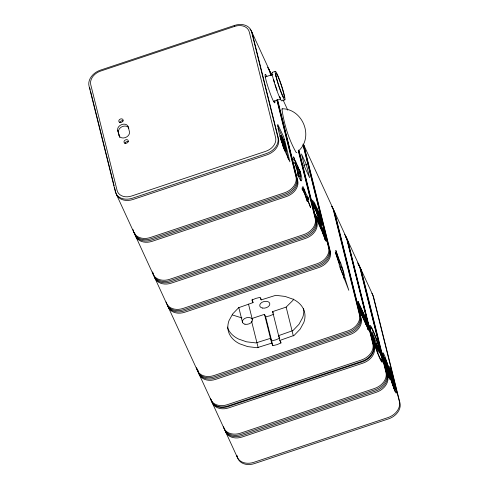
<?xml version="1.0" encoding="UTF-8"?>
<svg xmlns="http://www.w3.org/2000/svg" width="489" height="489" viewBox="0 0 489 489"><rect width="100%" height="100%" fill="white"/><g stroke="black" fill="none" stroke-linecap="round" stroke-linejoin="round"><path stroke-width="0.73" d="M300.833 180.759L300.02 174.707M281.658 142.281L280.142 136.064L281.352 135.367L284.849 143.748L286.468 150.777L285.069 150.899L282.33 144.328L283.345 143.986L285.35 149.163L286.468 150.777M283.345 143.986L281.364 137.165L281.352 135.367M285.503 150.795L285.307 151.156M324.39 238.846C327.379 238.84 321.695 226.242 321.634 228.247L316.505 217.153L315.405 217.452M340.13 268.039L340.521 266.908L341.536 266.572A7.934 0.733 71.6 0 1 343.81 275.399A7.934 0.733 71.6 0 1 340.754 268.828L341.536 266.572M293.651 299.091L292.984 300.307L286.151 307.104L272.624 311.615L279.806 340.442L280.961 342.954L277.055 344.647L272.838 345.668L271.676 343.15L264.5 314.323L251.688 318.596M299.58 149.946C313.547 135.551 302.288 109.029 282.33 108.747M279.806 340.442L294.17 335.368L300.16 329.134L303.852 322.379A39.261 25.183 -14 0 0 293.223 299.262L285.124 296.438L275.753 295.325L261.163 299.904L260.001 297.385L255.784 298.412L251.878 300.099L253.033 302.618L238.669 307.691L232.678 313.926L228.986 320.674A39.261 25.183 -14 0 0 239.616 343.791L247.715 346.615L257.086 347.728L271.676 343.15M318.51 216.425C321.352 215.117 317.129 210.282 316.542 208.021L315.411 208.43M316.542 208.021L317.404 211.474L319.525 216.089M273.785 314.134L269.873 315.821L265.655 316.841L264.5 314.323M279.769 338.15L275.857 339.843L271.639 340.864L270.478 338.345L255.888 342.923L246.517 341.811L238.424 338.987A39.261 25.183 -14 0 1 227.354 327.031M303.706 165.539L306.291 164.457L301.481 154.011L304.775 167.22L309.58 177.672L306.291 164.457M272.22 72.36L275.27 71.339M265.166 76.962L272.941 74.365M273.363 101.437L280.429 99.078M284.91 99.835L281.86 100.856A15.061 1.394 71.6 0 1 275.325 85.856A15.061 1.394 71.6 0 1 272.666 72.549M280.142 136.064L281.157 135.728M280.197 136.651L281.212 136.315M280.35 137.507L281.364 137.165M280.613 138.625L281.627 138.289M280.955 139.921L281.97 139.585M283.773 140.924L283.492 139.903L284.506 139.561L283.351 136.186L277.746 124.347L278.742 129.035L278.113 128.142L278.107 128.711L279.965 136.266L283.724 148.344L289.928 161.835L284.506 139.561M281.352 141.303L282.367 140.966M281.811 142.77L282.825 142.433M282.862 145.844L283.883 145.508M283.375 147.22L284.39 146.877M283.864 148.436L284.885 148.1M284.335 149.506L285.35 149.163M284.745 150.349L285.759 150.007M285.069 150.899L286.083 150.557M293.473 159.182L294.488 158.846L294.971 161.015L293.541 156.847L294.488 158.846M293.687 159.72L294.702 159.377M293.938 160.771L294.953 160.429M294.415 163.381L295.723 163.216L295.429 160.954C298.669 166.731 297.067 171.731 294.836 162.036L295.429 163.045M295.167 162.88L295.588 163.839L296.603 163.503M296.273 167.525L295.711 164.255L296.725 163.919M297.483 167.965L298.498 167.629L299.482 174.2L297.929 172.55L296.475 168.729L296.132 167.256L297.978 169.805L297.33 165.08L298.498 167.629M298.62 168.027L297.599 168.369L298.565 173.846M299.372 172.073L300.393 171.737C300.637 174.408 302.954 178.84 301.291 180.893C299.696 180.734 295.283 167.36 298.516 174.561A19.896 1.84 71.6 0 0 300.234 176.401A19.896 1.84 71.6 0 0 299.855 172.116L299.219 169.188L300.393 171.737M300.515 172.152L299.5 172.489L299.769 173.626M301.774 188.998L302.795 188.656C305.845 198.057 300.417 183.968 302.795 188.656M302.795 190.007L303.895 189.775L308.168 197.648L308.81 199.769L306.847 196.963L310.625 207.587L305.368 194.86L307.337 201.529L303.663 191.034L302.868 186.309L304.904 191.156L303.547 188.375L303.81 189.665M303.895 189.775L302.874 190.117L303.088 190.429L304.109 190.093M304.402 190.588L303.388 190.924L303.718 191.578L304.739 191.236M305.008 191.853L303.993 192.195L304.427 193.265L307.147 197.99L308.168 197.648M304.219 192.733L305.234 192.397M304.372 193.118L305.387 192.782M304.427 193.265L305.442 192.929M312.929 203.577L313.944 203.235L321.359 222.483L320.344 222.819L311.915 200.068L313.345 201.162L314.586 202.966L317.679 209.61L321.444 220.46L322.245 223.662L322.208 225.441L320.747 223.265L318.18 217.397M313.944 203.235L314.311 204.695L313.296 205.038L315.191 209.824M315.417 217.697L316.42 217.116M317.361 217.342L318.376 217L318.852 217.507L317.874 214.121L315.753 209.512L316.615 212.972L318.376 217M320.833 228.039L321.848 227.703M321.768 230.331L322.783 229.995L324.977 237.269L318.889 222.88L322.324 230.295L322.22 229.152L322.783 229.995M322.282 231.56L323.296 231.218M323.859 232.77L322.844 233.112L322.465 232.073M324.378 234.384L323.363 234.726L323.015 233.65M323.755 236.132L324.769 235.79M324.427 238.632L325.442 238.29M324.286 238.87L325.405 238.51M344.03 278.858L345.045 278.522L343.559 271.817L340.356 261.921L340.161 262.495L335.845 250.441L339.922 263.18L339.617 264.072L335.295 252.018L339.378 264.757L339.177 265.331L348.798 290.289L345.045 278.522M359.519 308.272L364.543 319.195L365.558 318.859L367.545 326.829L361.261 313.168L359.281 305.203L365.558 318.859M367.288 329.378L368.303 329.036L365.705 318.602L358.523 302.991L361.12 313.425L368.303 329.036M373.388 340.485L374.409 340.142L372.098 331.86L382.16 358.272L376.102 343.688L375.087 344.024L376.114 347.624M394.146 387.991L394.36 388.266A6.357 0.587 71.6 0 0 394.079 385.717L389.293 366.499L391.041 370.301L396.224 391.279A10.22 0.947 71.6 0 1 394.177 389.287L390.876 379.653L387.105 364.672A6.608 0.611 71.6 0 0 384.825 358.003L383.718 358.327A6.345 0.587 71.6 0 0 383.688 358.712M384.054 358.596L385.075 358.26L386.622 361.75A6.345 0.587 71.6 0 1 388.504 367.71L393.822 387.416L392.71 384.8A6.357 0.587 71.6 0 1 390.778 378.792L387.453 365.43L385.075 358.26M381.12 359.782L382.135 359.446L382.508 360.925A19.364 1.791 71.6 0 1 373.419 341.157L373.229 340.295L373.73 341.469A17.213 1.589 71.6 0 0 381.805 359.024L381.781 358.681L382.135 359.446M382.227 359.708L381.206 360.045L381.493 361.267M381.292 360.307L382.306 359.971M381.359 360.552L382.374 360.21M381.414 360.76L382.429 360.417M385.852 368.461L386.866 368.125L385.1 362.96L386.866 368.125M386.347 371.75L387.367 371.408M390.338 373.162L391.353 372.826M392.728 382.771L393.743 382.435M394.275 388.333L395.289 387.997L393.523 382.832L395.289 387.997M395.21 391.616L394.812 389.855L395.827 389.513M296.811 152.55L296.23 152.605C288.626 139.31 283.987 123.888 281.896 108.888L282.569 109.126M241.976 317.96L232.44 314.971M384.825 358.003L384.733 357.991A6.345 0.587 71.6 0 0 385.063 360.234L389.849 379.452L388.101 375.656L383.315 356.438A10.22 0.947 71.6 0 1 384.971 356.664L388.266 366.298L392.178 381.83A6.962 0.642 71.6 0 0 393.627 386.548L394.195 388.132M325.301 238.534L316.432 217.354M312.33 201.505L313.565 203.302M320.032 225.392L321.389 228.07M280.105 97.58L280.411 98.063M314.28 204.579L315.802 207.862M279.647 96.633L280.056 97.482M251.694 31.724L269.176 69.725M270.924 73.527L271.56 74.909M282.997 99.78L287.764 110.147M332.667 207.77L303.541 144.438A15.061 11.467 -24.7 0 1 304.024 145.856L330.344 251.554A15.061 11.467 -24.7 0 1 318.914 267.501L184.793 312.214A15.061 11.467 -24.7 0 1 167.776 305.747M334.415 211.572L346.071 236.908M347.526 240.075L359.177 265.411M360.925 269.207L372.581 294.543M277.373 125.612L283.492 139.903M361.414 311.78L363.944 317.282M272.624 311.615L273.204 312.874M279.476 337.52L278.608 335.637L292.972 330.564L298.962 324.329L302.654 317.575A39.261 25.183 -14 0 0 303.596 308.565M117.678 130.429L119.75 137.134L117.678 130.429A5.593 4.26 -24.7 0 1 121.926 124.499A5.593 4.26 -24.7 0 1 128.246 126.902L128.827 128.173M116.419 194.457L133.9 232.458M135.649 236.26L153.124 274.262M154.872 278.058L166.529 303.394M168.265 307.171L197.397 370.509M199.145 374.305L210.796 399.641M212.25 402.808L223.907 428.144M225.655 431.94L237.306 457.276M374.409 340.142L370.534 330.521L372.276 337.3L378.48 352.166L376.102 343.688M371.451 335.582L373.113 339.782M314.311 204.695L321.359 222.483M384.342 358.009L383.957 357.001A10.22 0.947 71.6 0 0 382.52 353.889M373.223 337.599L375.656 343.914M282.465 140.997L283.767 144.793M276.212 87.867L276.554 88.845M276.725 89.334L277.067 90.318M339.568 262.935L340.711 266.303M319.103 216.578L319.818 218.76M275.173 84.689L275.49 85.679M276.041 87.384L275.649 86.174M295.588 163.839L295.711 164.255M274.115 81.162L274.531 82.574M274.091 81.076L273.748 79.75M394.446 388.376L394.812 389.855M364.543 319.195L365.809 324.268M303.443 144.591L329.763 250.282A15.061 11.467 -24.7 0 1 318.333 266.236L184.212 310.949A15.061 11.467 -24.7 0 1 167.195 304.482M303.052 144.09L329.195 249.042A15.061 11.467 -24.7 0 1 317.758 264.995L183.638 309.708A15.061 11.467 -24.7 0 1 166.621 303.241M303.021 145.037L328.608 247.776A15.061 11.467 -24.7 0 1 317.178 263.724L183.057 308.437A15.061 11.467 -24.7 0 1 166.04 301.97M298.92 150.007L316.958 222.44A15.061 11.467 -24.7 0 1 305.521 238.394L171.407 283.107A15.061 11.467 -24.7 0 1 154.39 276.64M298.706 150.221L316.377 221.175A15.061 11.467 -24.7 0 1 304.94 237.128L170.82 281.841A15.061 11.467 -24.7 0 1 153.803 275.374M298.492 150.429L315.79 219.909A15.061 11.467 -24.7 0 1 304.36 235.857L170.239 280.57A15.061 11.467 -24.7 0 1 153.711 275.527M298.272 150.643L315.209 218.638A15.061 11.467 -24.7 0 1 303.779 234.592L169.659 279.305A15.061 11.467 -24.7 0 1 152.641 272.838M277.483 99.34L297.728 180.637A15.061 11.467 -24.7 0 1 286.297 196.59L152.177 241.303A15.061 11.467 -24.7 0 1 135.16 234.836L134.616 232.654M271.193 75.159L270.827 73.68A15.061 11.467 -24.7 0 0 268.675 69.75M277.452 100.288L297.147 179.371A15.061 11.467 -24.7 0 1 285.717 195.325L151.596 240.038A15.061 11.467 -24.7 0 1 134.579 233.571M270.979 75.373L270.246 72.415A15.061 11.467 -24.7 0 0 268.094 68.484M277.055 99.762L296.566 178.106A15.061 11.467 -24.7 0 1 285.13 194.06L151.015 238.773A15.061 11.467 -24.7 0 1 133.998 232.306M270.765 75.581L269.659 71.15A15.061 11.467 -24.7 0 0 267.507 67.219M276.841 99.97L295.979 176.841A15.061 11.467 -24.7 0 1 284.549 192.788L150.429 237.501A15.061 11.467 -24.7 0 1 133.411 231.034L133.045 229.555M283.92 141.437L285.014 145.838M285.747 148.778L288.486 159.787M286.151 307.104L293.327 335.931M280.619 341.585L280.961 342.954M265.655 316.841L272.838 345.668M260.649 297.844L261.163 299.904M252.177 299.182L253.033 302.618M248.51 304.115L252.287 319.299M251.517 321.016L258.155 347.661M238.754 307.367L242.538 322.551M237.031 455.644L237.403 457.123A15.061 11.467 -24.7 0 0 254.421 463.59L388.535 418.877A15.061 11.467 -24.7 0 0 399.971 402.924L373.645 297.233A15.061 11.467 -24.7 0 0 372.441 294.494M211.395 399.91L211.768 401.383A15.061 11.467 -24.7 0 0 228.785 407.85L362.899 363.138A15.061 11.467 -24.7 0 0 374.336 347.19L348.009 241.499A15.061 11.467 -24.7 0 0 345.864 237.568M198.106 370.668L198.656 372.887A15.061 11.467 -24.7 0 0 215.673 379.354L349.794 334.641A15.061 11.467 -24.7 0 0 361.224 318.687L334.904 212.996A15.061 11.467 -24.7 0 0 333.694 210.258M197.709 370.142L198.076 371.616A15.061 11.467 -24.7 0 0 215.093 378.083L349.207 333.37A15.061 11.467 -24.7 0 0 360.644 317.422L334.323 211.731A15.061 11.467 -24.7 0 0 333.113 208.986M197.122 368.871L197.489 370.35A15.061 11.467 -24.7 0 0 214.506 376.817L348.626 332.104A15.061 11.467 -24.7 0 0 360.063 316.151L333.736 210.459A15.061 11.467 -24.7 0 0 331.585 206.535M196.541 367.606L196.908 369.085A15.061 11.467 -24.7 0 0 213.925 375.552L348.046 330.839A15.061 11.467 -24.7 0 0 359.476 314.885L333.156 209.194A15.061 11.467 -24.7 0 0 331.945 206.456M128.246 126.902L129.444 131.706A5.593 4.26 -24.7 0 1 125.196 137.635A5.593 4.26 -24.7 0 1 118.876 135.233M152.672 271.89L153.222 274.103M89.615 87.342L90.165 89.56M90.52 90.985L114.12 185.753M114.487 187.214L115.936 193.033A15.061 11.467 -24.7 0 0 132.953 199.5L267.073 154.787A15.061 11.467 -24.7 0 0 278.504 138.839L252.183 33.148A15.061 11.467 -24.7 0 0 250.032 29.218M324.892 238.571L325.234 240.081M320.912 222.581L321.23 223.999M343.449 275.594L343.944 278.045M236.817 455.852A15.061 11.467 -24.7 0 0 253.834 462.319L387.954 417.606A15.061 11.467 -24.7 0 0 399.385 401.658L373.064 295.967A15.061 11.467 -24.7 0 0 371.86 293.223M225.166 430.522A15.061 11.467 -24.7 0 0 242.183 436.989L376.304 392.276A15.061 11.467 -24.7 0 0 387.734 376.322L361.414 270.631A15.061 11.467 -24.7 0 0 360.204 267.893M358.681 265.435A15.061 11.467 -24.7 0 1 360.827 269.366L387.154 375.057A15.061 11.467 -24.7 0 1 375.717 391.011L241.603 435.723A15.061 11.467 -24.7 0 1 224.585 429.25M393.48 388.058A6.357 0.587 71.6 0 1 393.345 388.602M223.418 426.72A15.061 11.467 -24.7 0 0 240.435 433.187L374.556 388.474A15.061 11.467 -24.7 0 0 385.986 372.52L359.666 266.829A15.061 11.467 -24.7 0 0 357.514 262.905M358.095 264.17A15.061 11.467 -24.7 0 1 360.246 268.1L386.567 373.792A15.061 11.467 -24.7 0 1 375.136 389.739L241.016 434.452A15.061 11.467 -24.7 0 1 223.999 427.985M345.277 236.303A15.061 11.467 -24.7 0 1 347.428 240.227L373.749 345.919A15.061 11.467 -24.7 0 1 362.318 361.872L228.198 406.585A15.061 11.467 -24.7 0 1 211.181 400.118M369.427 326.004A19.364 1.791 71.6 0 1 370.338 327.318M210.307 398.217A15.061 11.467 -24.7 0 0 227.324 404.684L361.444 359.971A15.061 11.467 -24.7 0 0 372.881 344.024L346.554 238.332A15.061 11.467 -24.7 0 0 344.403 234.402M345.931 236.859A15.061 11.467 -24.7 0 1 347.141 239.598L373.462 345.289A15.061 11.467 -24.7 0 1 362.025 361.243L227.911 405.956A15.061 11.467 -24.7 0 1 210.893 399.482M118.552 132.33A5.593 4.26 -24.7 0 1 122.116 126.669A5.593 4.26 -24.7 0 1 128.668 127.788M124.86 143.601A2.262 1.718 -24.7 0 1 128.271 141.694M119.689 122.678A2.262 1.718 -24.7 0 1 123.179 120.924M274.781 100.734A15.061 1.394 71.6 0 1 271.902 97.757A15.061 1.394 71.6 0 1 265.759 79.065A15.061 1.394 71.6 0 1 266.853 76.632M270.203 72.207A15.061 11.467 -24.7 0 1 271.407 74.945M299.219 176.737A19.896 1.84 71.6 0 1 297.495 174.897M380.858 353.247L379.849 350.313A17.213 1.589 71.6 0 0 373.62 332.465A17.213 1.589 71.6 0 0 370.54 328.657L370.705 329.977L369.837 326.756A19.364 1.791 71.6 0 1 373.303 331.053A19.364 1.791 71.6 0 1 380.314 351.139L380.858 353.247M326.401 240.777L326.132 241.273L325.173 239.579L322.52 232.519L317.379 221.224L315.478 214.371L320.723 225.288L320.808 224.928L321.438 225.649L322.63 228.247L325.411 236.376L326.401 240.777M234.579 25.41L100.465 70.123A15.061 11.467 -24.7 0 0 89.029 86.076L115.355 191.767A15.061 11.467 -24.7 0 0 132.366 198.234L266.487 153.522A15.061 11.467 -24.7 0 0 277.923 137.568L251.597 31.877A15.061 11.467 -24.7 0 0 234.579 25.41M234.689 26.382L100.569 71.094A12.91 9.829 -24.7 0 0 90.771 84.768L117.091 190.459A12.91 9.829 -24.7 0 0 131.682 196.003L265.796 151.29A12.91 9.829 -24.7 0 0 275.6 137.617L249.274 31.926A12.91 9.829 -24.7 0 0 234.689 26.382M358.052 301.377L358.327 304.042L361.304 314.415L368.877 330.711L365.521 317.612L358.052 301.377M282.391 138.289L282.893 141.724L285.527 148.033L284.781 144.457L282.391 138.289M317.275 210.203L318.846 213.98L317.275 210.203M318.064 215.441L316.438 211.633L318.064 215.441M390.986 370.699L389.935 368.419L391.701 373.584L390.986 370.699M392.178 375.503L391.133 373.223L392.899 378.388L392.178 375.503M384.953 360.436L383.908 358.156L385.674 363.321L384.953 360.436M393.376 380.308L392.325 378.028L394.091 383.193L393.376 380.308M387.349 370.045L386.298 367.765L388.064 372.93L387.349 370.045M388.541 374.849L387.496 372.569L389.262 377.734L388.541 374.849M262.318 308.033A5.165 3.313 -14 0 0 269.849 303.95A5.165 3.313 -14 0 0 262.165 302.22A5.165 3.313 -14 0 0 262.318 308.033M244.952 324.225A5.165 3.313 -14 0 0 252.483 320.142A5.165 3.313 -14 0 0 244.8 318.412A5.165 3.313 -14 0 0 244.952 324.225M276.432 77.335A12.91 1.192 71.6 0 0 283.773 97.555A12.91 1.192 71.6 0 0 280.063 81.877A12.91 1.192 71.6 0 0 276.432 77.335M275.906 76.308A15.061 1.394 71.6 0 0 284.464 99.64A15.061 1.394 71.6 0 0 279.897 80.819A15.061 1.394 71.6 0 0 275.906 76.308M125.416 143.283A2.262 1.718 -24.7 0 0 128.295 140.795A2.262 1.718 -24.7 0 0 124.75 140.355A2.262 1.718 -24.7 0 0 125.416 143.283M120.117 122.452A2.262 1.718 -24.7 0 0 123.124 120.068A2.262 1.718 -24.7 0 0 119.658 119.457A2.262 1.718 -24.7 0 0 120.117 122.452"/></g></svg>
